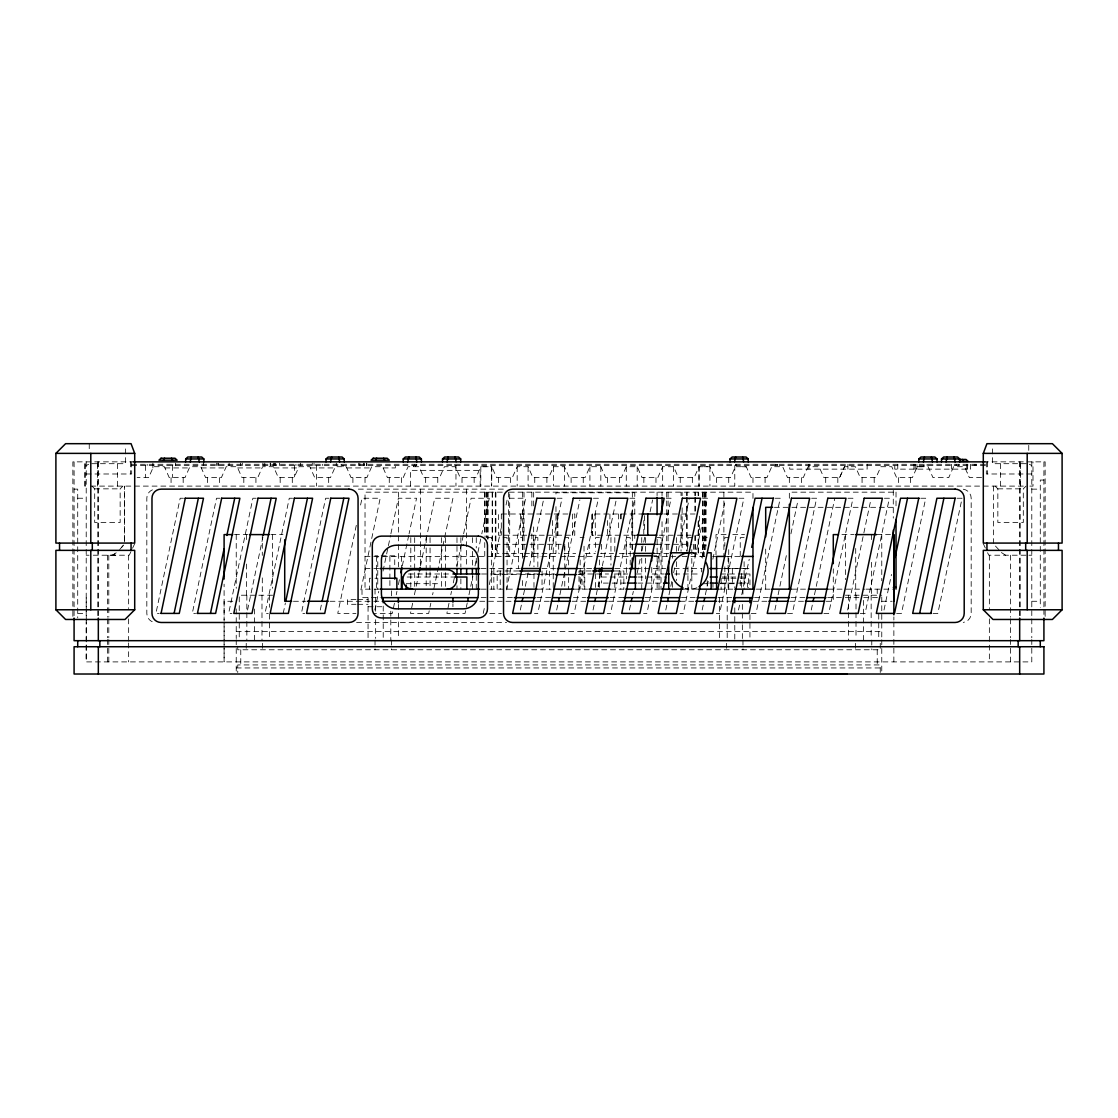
<?xml version="1.0" encoding="UTF-8"?>
<svg xmlns="http://www.w3.org/2000/svg" width="1118" height="1118" viewBox="0 0 1118 1118"><rect width="100%" height="100%" fill="white"/><g stroke="black" fill="none" stroke-linecap="round" stroke-linejoin="round"><path stroke-width="0.75" stroke-dasharray="5 3.75" d="M893.855 661.898L893.869 622.055M893.869 620.043L893.883 616.87M1031.788 639.524L1031.788 661.898L86.212 661.898L86.282 622.055M86.282 620.322L86.212 595.223M483.228 466.709L491.724 466.737L491.668 486.106L491.724 466.709L480.81 466.709L475.961 477.624L460.197 477.624L455.347 466.709L444.433 466.709L439.584 477.624L423.834 477.624L418.984 466.709L408.07 466.709L403.221 477.624L387.457 477.624L382.608 466.709L371.707 466.709L366.858 477.624L351.094 477.624L346.245 466.709L335.33 466.709L330.481 477.624L314.717 477.624L309.868 466.709L298.967 466.709L294.118 477.624L278.354 477.624L273.505 466.709L262.59 466.709L257.741 477.624L241.991 477.624L237.142 466.709L226.227 466.709L221.378 477.624L205.614 477.624L200.765 466.709L189.864 466.709L185.015 477.624L169.251 477.624L164.402 466.709L153.487 466.709L148.638 477.624L137.137 477.624M295.935 465.507L295.935 464.291M247.553 610.009L262.884 537.185M283.203 613.405L285.342 603.245M320.279 610.009L321.718 603.245M356.293 525.334L337.762 613.405L355.943 613.405M360.583 505.015L362.008 498.237L380.19 498.237L360.583 591.38M374.837 610.009L378.764 591.38M383.041 571.06L388.03 547.345M388.393 545.654L390.531 535.494M390.881 533.803L398.371 498.237L416.553 498.237L409.062 533.803M394.444 603.245L392.306 613.405L374.125 613.405M396.233 594.776L396.946 591.38M398.371 584.616L399.797 577.838M402.298 565.974L408.713 535.494M412.64 603.245L410.488 613.405L428.683 613.405L430.821 603.245M414.415 594.776L419.054 572.751M420.48 565.974L434.734 498.237L452.93 498.237L432.596 594.776M449.003 603.245L446.865 613.405L465.046 613.405L467.184 603.245M450.792 594.776L451.504 591.38M453.279 582.911L454.355 577.838M456.843 565.974L463.271 535.494M463.621 533.803L471.111 498.237L489.293 498.237L481.802 533.803M468.973 594.776L470.399 587.998M470.748 586.307L472.886 576.147M475.024 565.974L476.464 559.21M477.889 552.432L481.453 535.494M483.228 613.405L485.016 604.936M489.293 584.616L501.772 525.334M506.049 505.015L507.474 498.237L525.656 498.237L506.049 591.38M520.317 610.009L521.743 603.245M523.517 594.776L524.943 587.998M525.306 586.307L528.157 572.751M529.583 565.974L543.851 498.237M556.68 610.009L558.106 603.245M559.894 594.776L579.865 499.928M593.057 610.009L594.483 603.245M596.257 594.776L597.683 587.998M598.046 586.307L600.897 572.751M602.322 565.974L616.577 498.237M629.42 610.009L630.845 603.245M632.634 594.776L633.347 591.38M637.26 572.751L640.474 557.505M641.9 550.741L644.751 537.185M650.103 511.778L652.591 499.928M665.783 610.009L667.208 603.245M668.997 594.776L670.423 587.998M670.786 586.307L672.211 579.529M673.637 572.751L675.412 564.283M678.263 550.741L689.317 498.237M702.16 610.009L703.585 603.245M705.36 594.776L708.225 581.22M712.851 559.21L725.33 499.928M738.523 610.009L739.948 603.245M741.737 594.776L743.163 587.998M743.512 586.307L749.228 559.21M774.9 610.009L776.325 603.245M778.1 594.776L786.667 554.123M790.943 533.803L798.07 499.928M811.263 610.009L812.688 603.245M814.477 594.776L815.902 587.998M816.252 586.307L834.797 498.237M847.626 610.009L870.81 499.928M884.003 610.009L891.493 574.442M981.562 477.624L969.362 477.624L964.513 466.709L953.598 466.709L948.749 477.624L932.985 477.624L928.136 466.709L917.235 466.709L912.386 477.624L896.622 477.624L891.773 466.709L880.858 466.709L876.009 477.624L860.259 477.624L855.41 466.709L844.495 466.709L839.646 477.624L823.882 477.624L819.033 466.709L808.132 466.709L803.283 477.624L787.519 477.624L782.67 466.709L771.755 466.709L766.906 477.624L751.142 477.624L746.293 466.709L735.392 466.709L730.543 477.624L714.779 477.624L709.93 466.709L699.002 466.737L707.512 466.709M699.016 466.709L699.016 486.106L699.016 466.709L694.166 477.624L678.416 477.624L673.567 466.709L662.653 466.709L657.803 477.624L642.039 477.624L637.19 466.709L626.276 466.709L621.426 477.624L605.676 477.624L600.827 466.709L589.913 466.709L585.063 477.624L569.3 477.624L564.45 466.709L553.55 466.709L548.7 477.624L532.937 477.624L528.087 466.709L517.173 466.709L512.323 477.624L496.574 477.624L491.724 466.737M917.235 466.709L922.602 466.709M839.534 477.624L844.495 466.709M134.705 543.697L129.241 555.213L91.997 555.213M119.668 549.567L123.707 544.829M121.624 547.415L123.637 545.053M91.969 486.106L94.695 488.846L94.695 522.483L120.157 522.483L120.157 488.846L122.882 486.106M995.118 486.106L997.843 488.846L997.843 522.483L1023.305 522.483L1023.305 488.846L1026.031 486.106M116.216 552.795L112.373 555.213M110.165 555.213L113.086 555.101L116.174 553.005M152.887 467.925L152.887 463.076M723.877 568.545L745.091 568.489L745.091 583.093M134.705 461.86L72.866 461.86L72.866 610.805M983.295 461.86L1045.134 461.86L1045.134 610.805M131.239 463.076L131.058 461.86M986.761 463.076L986.942 461.86M91.676 463.69L125.607 463.69L125.607 445.341M1026.324 463.69L992.393 463.69L992.393 445.341M88.629 464.291L86.212 465.507M131.672 464.291L986.328 464.291M1029.371 464.291L1031.788 465.507M131.672 465.507L986.328 465.507M164.933 467.925L189.319 467.925M201.31 467.925L225.682 467.925M237.673 467.925L262.059 467.925M274.05 467.925L298.422 467.925M310.413 467.925L334.799 467.925M346.776 467.925L371.162 467.925M383.153 467.925L395.339 467.925L395.339 463.076M86.212 473.99L131.672 473.99L131.672 463.593M1031.788 473.99L986.328 473.99L986.328 463.593M1043.919 480.055L1040.285 480.055L1040.285 607.703M84.996 486.106L84.996 461.86L84.996 486.106L88.14 486.106M90.824 486.106L1025.905 486.106M1029.86 486.106L1033.004 486.106L1032.99 461.86M94.695 488.846L120.157 488.846M997.843 488.846L1023.305 488.846M74.081 489.139L77.715 489.139L77.715 617.947M358.333 489.139L504.903 489.139M1031.788 489.139L1040.285 489.139M502.303 492.172L365.027 492.172L365.027 589.158M509.263 492.172L752.973 492.172L752.973 499.117M893.282 492.172L789.336 492.172L789.336 499.103M77.715 498.237L86.212 498.237M183.464 498.237L180.166 498.237L155.919 613.405L159.217 613.405M219.841 498.237L216.529 498.237L192.282 613.405L195.594 613.405M256.204 498.237L252.892 498.237L228.645 613.405L231.957 613.405M292.567 498.237L289.269 498.237L265.022 613.405L268.32 613.405M328.944 498.237L325.631 498.237L301.385 613.405L304.697 613.405M557.071 498.237L562.033 498.237L537.786 613.405L534.474 613.405M593.434 498.237L598.396 498.237L574.149 613.405L570.851 613.405M629.811 498.237L634.772 498.237L610.526 613.405L607.214 613.405M666.174 498.237L671.135 498.237L646.889 613.405L643.591 613.405M702.551 498.237L707.512 498.237L683.266 613.405L679.954 613.405M738.914 498.237L743.875 498.237L719.629 613.405L716.317 613.405M775.277 498.237L780.238 498.237L755.992 613.405L751.044 613.405M811.654 498.237L816.615 498.237L792.369 613.405L787.407 613.405M848.017 498.237L852.978 498.237L828.731 613.405L823.77 613.405M884.394 498.237L889.355 498.237L865.108 613.405L860.147 613.405M920.757 498.237L925.718 498.237L901.471 613.405L896.51 613.405M957.12 498.237L962.081 498.237L937.834 613.405L932.887 613.405M774.383 507.32L896.021 507.32M567.93 514L498.558 514L498.558 535.215L574.764 535.215L574.764 514L569.635 514M643.786 514L591.911 514L591.911 535.215L636.491 535.215M663.757 514L679.898 514M681.575 514L695.047 514M234.501 534.6L247.805 534.6M270.863 534.6L282.994 534.6M726.071 534.6L715.995 534.6L715.995 554.975M732.793 534.6L744.56 534.6M841.938 534.6L854.068 534.6M876.819 534.6L890.431 534.6M659.452 535.215L675.705 535.215M677.424 535.215L694.502 535.215M696.207 535.215L699.63 535.215L699.63 514M487.783 537.632L491.654 537.632L491.654 589.158M503.17 537.632L507.055 537.632L507.055 589.158M564.758 537.632L568.643 537.632L568.643 589.158M580.158 537.632L584.029 537.632M599.43 537.632L595.545 537.632L595.545 551.37M657.132 537.632L661.017 537.632L661.017 589.158M691.804 537.632L687.933 537.632L687.933 546.227M707.205 537.632L703.32 537.632L703.32 558.245M728.726 537.632L724.841 537.632L724.841 546.227M744.113 537.632L740.242 537.632L740.242 558.245M561.306 544.298L497.147 544.298L497.147 553.396L522.777 553.396M598.801 544.298L589.312 544.298L589.312 553.396M634.549 544.298L626.01 544.298L626.01 553.396M656 544.298L691.888 544.298M691.553 552.781L704.62 552.781M524.482 553.396L559.601 553.396M564.115 553.396L575.672 553.396M585.175 553.396L595.363 553.396M600.506 553.396L613.53 553.396M619.358 553.396L631.768 553.396M655.064 553.396L668.732 553.396M86.212 555.213L89.049 555.213M1026.003 555.213L988.759 555.213L986.034 549.455M1028.951 555.213L1031.788 555.213M374.851 555.814L377.758 555.814L377.758 589.158M381.154 555.814L394.738 555.814L394.738 565.82M651.738 555.814L659.019 555.814L659.019 589.158M365.027 556.429L540.078 556.429M541.797 556.429L559.14 556.429M560.873 556.429L595.363 556.429M596.97 556.429L629.853 556.429M653.792 556.429L675.789 556.429M682.12 556.429L705.178 556.429M712.529 556.429L715.995 556.429M726.071 556.429L741.206 556.429M365.027 568.545L378.918 568.545M481.061 568.545L519.577 568.545M541.867 568.545L555.967 568.545M577.894 568.545L592.428 568.545M614.984 568.545L627.477 568.545M635.639 568.545L665.685 568.545M674.224 568.545L702.062 568.545M717.672 568.545L751.282 568.545M518.752 570.977L497.175 570.977L497.175 589.158M591.073 570.977L578.998 570.977L578.998 589.158M614.075 570.977L623.858 570.977L623.858 589.158M408.517 573.995L452.007 573.995M481.579 573.995L554.654 573.995M579.012 573.995L608.583 573.995M615.543 573.995L627.715 573.995M636.421 573.995L645.114 573.995M652.073 573.995L664.246 573.995M674.685 573.995L700.776 573.995M720.733 573.995L749.94 573.995L749.94 589.158M493.835 574.61L555.604 574.61M577.894 574.61L584.756 574.61M407.134 577.028L454.914 577.028M601.428 577.028L627.477 577.028M637.903 577.028L665.685 577.028M722.046 577.028L745.091 577.028M370.617 578.244L369.583 578.244L369.583 589.158M374.921 578.244L377.996 578.244M722.186 578.244L736.566 578.244M740.004 578.244L748.417 578.244L748.417 587.593M625.842 583.093L598.396 583.093L598.396 587.635M637.847 583.093L662.205 583.093M720.649 583.093L747.509 583.093L747.509 587.635M406.253 583.694L437.767 583.694L437.767 586.433M703.166 583.694L708.309 583.694M720.341 583.694L734.778 583.694L734.778 587.788M379.128 589.158L362.008 589.158L362.008 597.641L380.316 597.641M481.187 589.158L516.376 589.158M537.255 589.158L553.242 589.158L553.242 537.632L549.357 537.632L549.357 589.158M573.786 589.158L589.144 589.158M610.037 589.158L624.235 589.158M646.414 589.158L661.856 589.158M683.992 589.158L698.093 589.158M719.028 589.158L734.778 589.158M756.299 589.158L770.232 589.158M791.754 589.158L806.805 589.158M828.256 589.158L864.745 589.158M866.003 589.158L882.899 589.158M883.849 589.158L894.274 589.158M272.596 595.223L239.252 595.223L239.252 640.069M845.404 595.223L881.767 595.223M481.187 597.641L512.519 597.641M536.906 597.641L550.839 597.641M573.464 597.641L585.664 597.641M610.037 597.641L623.97 597.641M644.862 597.641L658.795 597.641M681.435 597.641L695.354 597.641M717.994 597.641L733.101 597.641M754.566 597.641L768.499 597.641M791.125 597.641L805.058 597.641M827.697 597.641L859.043 597.641M863.753 597.641L877.225 597.641L877.225 589.158M356.041 599.458L347.46 599.458L347.46 604.307L356.041 604.307M357.76 599.458L368.06 599.458M232.768 601.274L224.103 601.274L224.103 620.322L224.103 584.183M293.433 601.274L305.619 601.274M329.992 601.274L380.497 601.274M479.762 601.274L512.855 601.274M535.494 601.274L549.427 601.274M572.067 601.274L585.986 601.274M608.625 601.274L622.558 601.274M643.465 601.274L657.398 601.274M680.037 601.274L693.957 601.274M718.343 601.274L730.529 601.274M753.169 601.274L767.102 601.274M789.741 601.274L803.674 601.274M826.314 601.274L833.287 601.274L833.287 568.796M881.767 601.274L892.164 601.274M1031.788 601.274L1040.285 601.274M357.76 604.307L368.06 604.307M368.06 606.739L385.389 606.739M77.715 613.405L86.212 613.405M489.838 613.405L501.423 613.405M356.586 622.488L506.65 622.488M236.233 631.586L881.767 631.586M236.233 667.949L881.767 667.949M723.877 568.489L732.36 568.545M741.947 466.709L746.363 466.863M113.086 555.101L115.769 555.213M1005.627 555.213L1001.784 552.795L994.293 544.829M983.295 543.697L985.349 548.016M595.195 514L595.363 535.215M147.171 464.291L147.171 465.507M631.74 514L631.768 535.215M1045.134 611.378L1045.134 619.47M1043.919 461.86L1043.919 607.703M1043.919 609.436L1043.919 616.367M1031.788 461.86L1031.788 617.15M1031.788 618.883L1031.788 637.805M1028.756 445.341L1028.756 452.021M1020.58 463.69L1020.58 486.106M1020.175 461.86L1020.175 619.47M1019.672 461.86L1019.672 616.367M1010.574 555.213L1010.574 617.15M1010.574 618.883L1010.574 637.805M1010.574 639.524L1010.574 661.898M1000.582 463.69L1000.582 486.106M993.483 486.106L993.483 543.697M989.36 555.213L989.36 608.555M989.36 618.883L989.36 661.898M987.543 461.86L987.543 473.99M975.944 464.291L975.944 465.507M974.309 464.291L974.309 465.507M970.606 464.291L970.606 469.141L894.777 469.141L894.777 464.291M967.266 464.291L967.391 473.18M966.832 464.291L966.832 469.141M959.062 464.291L959.062 465.507M956.17 464.291L956.17 465.507M951.544 464.291L951.544 469.141M927.074 464.291L927.074 465.507M923.915 465.507L923.915 466.709M916.928 464.291L916.928 469.141M915.209 464.291L915.209 469.141M913.951 464.291L913.951 469.141M910.569 477.624L910.569 486.106M898.439 477.624L898.439 486.106M897.754 464.291L897.754 469.141M896.021 492.088L896.021 507.67M893.282 490.355L893.282 518.123M881.767 534.6L881.767 580.759M881.767 596.928L881.767 638.518M881.767 639.762L881.767 672.505M880.257 643.311L880.257 649.768L237.743 649.768L237.743 643.311M880.257 672.505L880.257 664.931L237.743 664.931L237.743 672.505M878.748 614.187L878.748 640.069M877.225 649.768L877.225 664.931M874.192 477.624L874.192 486.106M871.774 640.069L871.774 649.768M871.467 534.6L871.467 539.798M871.467 562.312L871.467 595.223M871.16 595.223L871.16 638.35M867.135 464.291L867.135 469.141L789.755 469.141L789.755 464.291M863.585 600.394L863.585 640.069M862.076 477.624L862.076 486.106M856.011 595.223L856.011 638.35M855.703 548.463L855.703 595.223M855.41 643.311L855.41 649.768M848.436 595.223L848.436 640.069M847.933 464.291L847.933 469.141M845.404 534.6L845.404 579.627M837.829 477.624L837.829 486.106M825.699 477.624L825.699 486.106M808.929 464.291L808.929 469.141M801.452 477.624L801.452 486.106M789.336 477.624L789.336 486.106M765.69 549.106L765.69 589.158M765.089 477.624L765.089 486.106M752.973 477.624L752.973 486.106M749.94 614.62L749.94 640.069M744.113 561.683L744.113 589.158M742.967 589.158L742.967 597.641M742.967 640.069L742.967 649.768M742.352 604.433L742.352 623.103M742.352 624.794L742.352 640.069M741.444 573.646L741.444 589.158M740.242 580.563L740.242 589.158M735.993 464.291L735.993 465.507M734.778 465.507L734.778 486.106M734.778 607.829L734.778 640.069M732.36 568.489L732.36 583.694M728.726 477.624L728.726 486.106M728.726 549.651L728.726 589.158M728.111 556.429L728.111 589.158M727.203 597.641L727.203 638.378M726.602 589.158L726.602 597.641M726.602 643.311L726.602 649.768M724.841 566.826L724.841 589.158M723.877 492.172L723.877 556.429M721.138 578.244L721.138 589.158M719.629 597.641L719.629 640.069M716.596 477.624L716.596 486.106M712.963 582.422L712.963 587.467M709.93 466.709L709.93 486.106M707.205 580.563L707.205 589.158M705.989 492.172L705.989 546.003M705.71 492.172L705.71 551.216M704.424 492.172L704.424 551.216M704.172 492.172L704.172 556.429M702.97 492.172L702.97 556.429M702.733 492.172L702.733 556.429M701.447 568.545L701.447 571.941M698.568 492.172L698.568 495.651M698.568 521.687L698.568 556.429M698.415 520.527L698.415 535.215M698.149 492.172L698.149 495.651M698.149 521.687L698.149 556.429M695.424 492.172L695.424 495.651M695.424 497.384L695.424 513.008M695.424 535.592L695.424 556.429M694.837 492.172L694.837 495.651M694.837 497.384L694.837 513.008M694.837 535.592L694.837 556.429M693.593 544.298L693.593 553.396M692.349 477.624L692.349 486.106M691.804 549.651L691.804 589.158M687.933 566.826L687.933 589.158M687.528 544.298L687.528 550.363M687.221 492.172L687.221 495.651M687.221 497.384L687.221 551.216M686.41 492.172L686.41 495.651M686.41 497.384L686.41 551.216M682.12 492.172L682.12 495.651M682.12 507.796L682.12 551.216M681.058 492.172L681.058 495.651M681.058 514.741L681.058 551.216M680.233 477.624L680.233 486.106M676.404 537.632L676.404 551.37M676.404 561.683L676.404 580.563M673.567 466.709L673.567 486.106M672.533 554.808L672.533 558.245M672.533 582.282L672.533 589.158M668.089 492.172L668.089 551.216M666.705 492.172L666.705 556.429M662.653 466.709L662.653 486.106M662.038 492.172L662.038 495.651M662.038 521.687L662.038 568.545M657.077 492.172L657.077 495.651M657.132 539.351L657.132 589.158M655.986 477.624L655.986 486.106M651.738 567.483L651.738 589.158M645.617 551.37L645.617 537.632L641.732 537.632L641.732 551.37M645.617 558.245L645.617 578.844M644.499 515.622L644.499 531.944M643.856 477.624L643.856 486.106M643.786 520.527L643.786 535.215M641.732 558.245L641.732 589.158M637.19 466.709L637.19 486.106M634.772 514L634.772 492.772L555.967 492.772L555.967 496.238M634.772 535.215L634.772 538.513M632.704 514L632.704 535.215M632.341 492.172L632.341 551.216M632.075 544.298L632.075 550.363M630.217 565.107L630.217 537.632L626.346 537.632L626.346 578.844M626.276 466.709L626.276 486.106M621.021 514L621.021 518.892M620.825 514L620.825 518.892M620.825 570.977L620.825 589.158M619.61 477.624L619.61 486.106M618.631 514L618.631 530.309M614.83 551.37L614.83 537.632L610.945 537.632L610.945 565.107M614.83 573.702L614.83 589.158M609.911 514L609.911 535.215M607.493 477.624L607.493 486.106M607.409 520.527L607.409 535.215M601.428 544.298L601.428 553.396M601.428 571.941L601.428 583.093M600.827 466.709L600.827 486.106M599.43 559.964L599.43 566.826M599.43 573.702L599.43 589.158M595.545 573.702L595.545 589.158M592.4 514L592.4 535.215M592.191 514L592.191 535.215M589.913 466.709L589.913 486.106M584.756 568.545L584.756 589.158M584.029 546.227L584.029 589.158M583.247 477.624L583.247 486.106M582.031 570.977L582.031 589.158M580.158 559.964L580.158 589.158M572.388 514L572.388 535.215M571.116 477.624L571.116 486.106M564.758 546.227L564.758 589.158M564.73 544.298L564.73 553.396M564.45 466.709L564.45 486.106M558.665 544.298L558.665 553.396M557.924 514L557.924 535.215M557.113 514L557.113 535.215M555.967 506.636L555.967 553.396M553.55 466.709L553.55 486.106M552.558 520.527L552.558 535.215M546.884 477.624L546.884 486.106M542.034 570.977L542.034 589.158M537.842 566.826L537.842 537.632L533.971 537.632L533.971 566.826M534.753 477.624L534.753 486.106M533.971 573.702L533.971 589.158M533.663 492.172L533.663 506.063M533.663 526.899L533.663 556.429M531.847 492.172L531.847 509.542M531.847 533.845L531.847 556.429M528.087 466.709L528.087 486.106M524.021 492.172L524.021 551.216M523.49 514L523.49 535.215M522.651 492.172L522.651 556.429M522.455 558.245L522.455 537.632L518.57 537.632L518.57 568.545M522.455 580.563L522.455 589.158M520.485 514L520.485 535.215M517.173 466.709L517.173 486.106M510.507 477.624L510.507 486.106M509.682 493.904L509.682 556.429M508.62 492.172L508.62 556.429M501.311 514L501.311 535.215M500.207 570.977L500.207 589.158M498.39 477.624L498.39 486.106M495.903 492.172L495.903 556.429M495.302 492.172L495.302 556.429M493.835 568.545L493.835 589.158M492.577 492.172L492.577 556.429M492.172 492.172L492.172 556.429M488.007 492.172L488.007 539.058M487.769 492.172L487.769 539.058M486.554 492.172L486.554 537.325M486.26 492.172L486.316 537.325M484.946 492.172L485.03 537.325M484.751 492.172L484.751 535.592M484.751 542.537L484.751 556.429M480.81 466.709L480.81 486.106M480.195 486.106L480.195 470.357L410.488 470.357L410.488 486.106M476.268 537.632L476.268 547.932M476.268 558.245L476.268 566.826M476.268 575.421L476.268 589.158M474.144 477.624L474.144 486.106M472.383 537.632L472.383 544.508M472.383 551.37L472.383 566.826M472.383 575.421L472.383 589.158M466.625 489.139L466.625 565.345M462.014 477.624L462.014 486.106M460.868 537.632L460.868 566.826M460.868 578.844L460.868 589.158M456.983 537.632L456.983 566.826M456.983 585.72L456.983 589.158M455.962 465.507L455.962 486.106M454.746 464.291L454.746 465.507M452.93 603.706L452.93 606.739M445.467 537.632L445.467 589.158M441.596 537.632L441.596 589.158M437.767 477.624L437.767 486.106M430.067 537.632L430.067 546.227M430.067 547.932L430.067 570.264M430.067 571.983L430.067 589.158M426.196 537.632L426.196 546.227M426.196 547.932L426.196 570.264M426.196 571.983L426.196 589.158M425.651 477.624L425.651 486.106M420.438 489.139L420.438 565.345M416.776 464.291L416.776 465.507M415.561 465.507L415.561 466.709M414.736 464.291L414.736 465.507M414.68 537.632L414.68 587.439M413.52 465.507L413.52 466.709M410.795 537.632L410.795 546.227M410.795 547.932L410.795 566.826M410.795 573.702L410.795 589.158M401.404 477.624L401.404 486.106M401.404 556.429L401.404 566.812M398.371 492.172L398.371 566.812M398.371 604.433L398.371 638.378M391.398 590.849L391.398 597.641M391.398 640.069L391.398 649.768M390.797 611.225L390.797 640.069M389.889 556.429L389.889 578.817M389.889 580.535L389.889 589.158M389.274 477.624L389.274 486.106M383.222 606.124L383.222 640.069M376.556 556.429L376.556 589.158M375.648 597.641L375.648 611.225M375.648 619.707L375.648 638.378M375.033 589.158L375.033 597.641M375.033 640.069L375.033 649.768M368.06 597.641L368.06 640.069M366.816 463.076L366.816 465.507M366.494 463.076L366.494 465.507M365.027 477.624L365.027 486.106M364.286 463.076L364.286 465.507M363.671 463.076L363.671 465.507M359.814 463.076L359.814 465.507M358.668 463.076L358.668 465.507M352.911 477.624L352.911 486.106M343.072 465.507L343.072 466.709M341.158 464.291L341.158 465.507M336.28 463.076L336.28 465.507M328.664 477.624L328.664 486.106M322.333 464.291L322.333 465.507M316.548 465.507L316.548 486.106M314.032 463.076L314.032 465.507M312.285 463.076L312.285 465.507M300.351 463.076L300.351 465.507M294.439 465.507L294.439 476.911M292.301 477.624L292.301 486.106M280.171 477.624L280.171 486.106M279.528 463.076L279.528 465.507M275.363 463.076L275.363 465.507M274.315 463.076L274.315 465.507M273.742 463.076L273.742 465.507M272.596 534.6L272.596 588.292M270.528 463.076L270.528 465.507M270.193 463.076L270.193 465.507M269.564 595.223L269.564 607.298M269.564 614.187L269.564 640.069M264.798 463.076L264.798 465.507M262.87 463.076L262.87 465.507M262.59 643.311L262.59 649.768M262.297 534.6L262.297 555.38M262.297 577.894L262.297 595.223M261.989 595.223L261.989 640.069M255.924 477.624L255.924 486.106M254.415 609.017L254.415 640.069M246.84 595.223L246.84 640.069M246.533 534.6L246.533 541.531M246.533 564.045L246.533 595.223M246.226 643.311L246.226 649.768M243.808 477.624L243.808 486.106M242.313 463.076L242.313 465.507M240.775 649.768L240.775 664.931M240.566 463.076L240.566 465.507M236.233 534.6L236.233 588.292M236.233 608.919L236.233 638.518M236.233 639.762L236.233 672.505M229.106 463.076L229.106 465.507M219.561 477.624L219.561 486.106M218.178 463.076L218.178 465.507M217.996 463.076L217.996 465.507M216.654 463.076L216.654 465.507M207.431 477.624L207.431 486.106M203.546 463.076L203.546 465.507M183.184 477.624L183.184 486.106M175.526 463.076L175.526 465.507M172.731 464.291L172.731 465.507M172.424 465.507L172.424 477.624M171.068 477.624L171.068 486.106M145.578 465.507L145.578 477.624M130.457 461.86L130.457 473.99M128.64 555.213L128.64 608.555M128.64 618.883L128.64 641.243M128.64 642.962L128.64 661.898M124.615 540.204L124.615 486.106L124.517 543.697M117.418 463.69L117.418 486.106M108.795 555.213L108.795 617.15M108.795 618.883L108.795 637.805M108.795 639.524L108.795 661.898M107.426 555.213L107.426 617.15M107.426 618.883L107.426 637.805M107.426 639.524L107.426 661.898M98.328 461.86L98.328 616.367M97.825 461.86L97.825 619.47M97.42 463.69L97.42 486.106M89.244 443.678L89.244 452.021M86.212 461.86L86.212 661.898M74.081 461.86L74.081 616.367M72.866 611.378L72.866 619.47M696.891 587.775A18.181 18.181 0 0 1 685.222 588.529M692.308 552.949A18.181 18.181 0 0 1 702.789 558.12M963.269 489.223A9.098 9.098 0 0 1 971.179 498.237L971.179 613.405A9.098 9.098 0 0 1 963.269 622.419M152.439 489.838A9.098 9.098 0 0 0 146.821 498.237L146.821 613.405A9.098 9.098 0 0 0 153.557 622.181M224.103 622.055L224.103 661.898L224.131 622.055M777.206 465.507L777.206 464.291L777.15 465.507M776.004 465.507L776.004 464.291L775.934 465.507"/><path stroke-width="1.5" d="M893.869 614.816L893.897 534.6L893.897 601.274M161.062 613.405L185.308 498.237M174.101 613.405L198.347 498.237M197.439 613.405L221.685 498.237M210.463 613.405L224.019 549.05M226.87 535.494L234.71 498.237M258.048 498.237L233.802 613.405L251.983 613.405L276.23 498.237L257.853 498.237M263.233 535.494L271.087 498.237M294.411 498.237L270.179 613.405L288.36 613.405L312.607 498.237L294.23 498.237M285.705 601.54L307.45 498.237M330.788 498.237L306.542 613.405L324.723 613.405L348.97 498.237L330.593 498.237M322.068 601.54L343.813 498.237M400.873 572.751L401.935 567.678M419.404 571.06L420.116 567.678M467.548 601.54L468.26 598.158M522.092 601.54L522.805 598.158M558.469 601.54L559.182 598.158M594.832 601.54L595.545 598.158M601.246 571.06L601.959 567.678M631.209 601.54L631.922 598.158M667.572 601.54L668.284 598.158M703.935 601.54L704.647 598.158M751.715 547.345L762.057 498.237M773.279 498.237L749.032 613.405L730.837 613.405L755.083 498.237L773.628 498.237M776.675 601.54L777.387 598.158M813.052 601.54L813.764 598.158M895.057 557.505L907.536 498.237M918.744 498.237L894.498 613.405L876.316 613.405L900.563 498.237L919.108 498.237M919.653 613.405L943.899 498.237M930.875 613.405L955.121 498.237M983.295 453.377L986.942 443.678L1052.401 443.678L1062.1 453.377L1062.1 543.082L983.295 543.082L983.295 453.377L1062.1 453.377M163.494 460.169L164.556 458.226M191.276 457.01L190.214 461.86M331.655 457.01L330.593 461.86M375.648 460.169L376.696 458.226M408.825 457.01L407.763 461.86M448.122 457.01L447.06 461.86M735.644 457.01L734.582 461.706M924.446 457.01L923.384 461.86M947.114 457.01L946.052 461.86M55.9 453.377L65.599 443.678L131.058 443.678L134.705 453.377L134.705 543.082L55.9 543.082L55.9 453.377L134.705 453.377M134.705 609.771L125.006 619.47L65.599 619.47L55.9 609.771L55.9 550.363L134.705 550.363L134.705 609.771L55.9 609.771M1062.1 609.771L1052.401 619.47L992.994 619.47L983.295 609.771L983.295 550.363L1062.1 550.363L1062.1 609.771L983.295 609.771M185.672 461.86L185.672 458.953L187.782 457.01L201.729 457.01L203.853 458.953L203.853 461.86M326.051 461.86L326.051 458.953L328.161 457.01L342.108 457.01L344.232 458.953L344.232 461.86M403.221 461.86L403.221 458.953L405.345 457.01L419.278 457.01L421.402 458.953L421.402 461.86M442.518 461.86L442.518 458.953L444.629 457.01L458.576 457.01L460.7 458.953L460.7 461.86M730.04 461.86L730.04 458.953L732.164 457.01L746.097 457.01L748.221 458.953L748.221 461.86M918.842 461.86L918.842 458.953L920.966 457.01L934.9 457.01L937.024 458.953L937.024 461.86M941.51 461.86L941.51 458.953L943.634 457.01L957.567 457.01L959.691 458.953L959.691 461.86M185.672 458.953L203.853 458.953M326.051 458.953L344.232 458.953M403.221 458.953L421.402 458.953M442.518 458.953L460.7 458.953M730.04 458.953L748.221 458.953M918.842 458.953L937.024 458.953M941.51 458.953L959.691 458.953M959.062 459.442L966.022 459.442L968.146 461.385L959.062 461.385M133.224 461.86L985.237 461.86M185.113 498.237L203.49 498.237L179.257 613.405L160.88 613.405M221.49 498.237L239.867 498.237L215.62 613.405L197.243 613.405M955.471 498.237L936.926 498.237L912.679 613.405L931.224 613.405M772.65 507.32L765.69 507.32L765.69 536.919M642.123 514L662.038 514M232.768 534.6L224.103 534.6L224.103 579.054M249.454 534.6L269.131 534.6M838.472 534.6L833.287 534.6L833.287 563.668M855.773 534.6L876.582 534.6M636.967 535.215L656.867 535.215M635.485 544.298L655.064 544.298M670.339 552.781L690.77 552.781M707.75 552.781L711.146 552.781L711.146 589.158M632.844 553.396L654.282 553.396M725.261 556.429L716.596 556.429L716.596 589.158M741.737 556.429L752.973 556.429M380.036 568.545L479.594 568.545M521.254 568.545L540.343 568.545M557.309 568.545L577.894 568.545M594.161 568.545L613.586 568.545M629.21 568.545L636.156 568.545M709.776 568.545L716.973 568.545M519.604 570.977L540.301 570.977M592.806 570.977L613.502 570.977M452.944 573.995L479.846 573.995M665.993 573.995L669.472 573.995M555.604 574.61L576.189 574.61M454.914 577.028L466.863 577.028L466.863 589.158M629.21 577.028L636.156 577.028M710.168 577.028L717.155 577.028M381.434 578.244L396.862 578.244L396.862 589.158M627.477 583.093L636.156 583.093M663.561 583.093L668.718 583.093M710.168 583.093L717.155 583.093M893.282 587.341L896.021 587.341M380.19 589.158L479.846 589.158M517.746 589.158L536.906 589.158M553.885 589.158L573.464 589.158M589.144 589.158L610.051 589.158M625.842 589.158L645.198 589.158M661.856 589.158L683.168 589.158M698.848 589.158L717.994 589.158M734.778 589.158L754.566 589.158M771.979 589.158L791.125 589.158M808.398 589.158L827.697 589.158M381.923 597.641L477.693 597.641M514.266 597.641L535.159 597.641M552.571 597.641L569.984 597.641M587.397 597.641L608.29 597.641M623.97 597.641L643.116 597.641M660.528 597.641L679.688 597.641M697.101 597.641L716.261 597.641M733.674 597.641L752.819 597.641M770.232 597.641L789.392 597.641M806.805 597.641L825.95 597.641M291.686 601.274L284.713 601.274L284.713 539.728M307.352 601.274L328.259 601.274M382.244 601.274L476.282 601.274M514.587 601.274L533.747 601.274M551.16 601.274L570.32 601.274M587.733 601.274L606.892 601.274M622.558 601.274L643.465 601.274M660.878 601.274L680.037 601.274M695.703 601.274L716.596 601.274M732.276 601.274L751.436 601.274M768.849 601.274L788.008 601.274M805.421 601.274L824.567 601.274M962.542 459.442L963.604 461.385M954.087 457.01L955.149 461.86M931.42 457.01L932.482 461.86M742.618 457.01L743.68 461.706M455.096 457.01L456.158 461.706M415.798 457.01L416.86 461.86M383.67 458.226L384.732 460.169M338.628 457.01L339.69 461.86M198.249 457.01L199.297 461.86M171.515 458.226L172.577 460.169M1058.466 543.082L1058.466 550.363M1043.919 618.114L1043.919 640.684L74.081 640.684L74.081 618.114M1040.285 640.684L1040.285 646.735M1027.204 453.377L1027.204 543.082M1027.204 550.363L1027.204 609.771M1025.695 543.082L1025.695 550.363M1019.672 618.114L1019.672 640.684M1019.672 646.735L1019.672 674.014M1018.163 640.684L1018.163 646.735M986.942 543.082L986.942 550.363M896.021 519.507L896.021 589.158M893.282 530.184L893.282 535.382M847.039 674.014L270.961 674.014M789.336 504.302L789.336 589.158M752.973 507.446L752.973 589.158M749.94 597.641L749.94 602.728M734.778 597.641L734.778 602.728M668.718 561.446L668.718 589.158M665.685 577.028L665.685 583.093M662.038 497.384L662.038 513.008M657.077 497.384L657.077 514.741M651.738 560.817L651.738 555.814L635.373 555.814L635.373 589.158M647.769 514L647.769 535.215M632.341 558.134L632.341 568.545M601.428 568.545L601.428 571.941M599.43 568.545L599.43 571.983M595.545 568.545L595.545 571.983M476.268 568.545L476.268 573.702M472.383 568.545L472.383 573.702M466.625 568.81L466.625 573.995M460.868 568.545L460.868 573.702M456.983 568.545L456.983 573.702M452.93 597.641L452.93 602.183M406.253 585.063L406.253 589.158M402.005 577.028L402.005 589.158M401.404 568.545L401.404 589.158M398.371 597.641L398.371 602.728M394.738 569.16L394.738 579.152M383.222 597.641L383.222 602.728M131.058 543.082L131.058 550.363M99.837 640.684L99.837 646.735M98.328 618.114L98.328 640.684M98.328 646.735L98.328 674.014M92.305 543.082L92.305 550.363M90.796 453.377L90.796 543.082M90.796 550.363L90.796 609.771M77.715 640.684L77.715 646.735M59.534 543.082L59.534 550.363M705.682 561.879A18.181 18.181 0 0 1 699.016 586.726M682.972 587.775A18.181 18.181 0 0 1 689.932 552.781M447.172 589.158A9.699 9.699 0 0 0 456.871 579.459A9.699 9.699 0 0 0 447.172 569.761L412.612 569.761A9.699 9.699 0 0 0 402.913 579.459A9.699 9.699 0 0 0 412.612 589.158M536.878 498.237L512.631 613.405L530.812 613.405L555.059 498.237L536.878 498.237M573.241 498.237L548.994 613.405L567.189 613.405L591.422 498.237L573.241 498.237M609.617 498.237L585.371 613.405L603.552 613.405L627.799 498.237L609.617 498.237M645.98 498.237L621.734 613.405L639.915 613.405L664.162 498.237L645.98 498.237M682.357 498.237L658.111 613.405L676.292 613.405L700.539 498.237L682.357 498.237M718.72 498.237L694.474 613.405L712.655 613.405L736.902 498.237L718.72 498.237M791.46 498.237L767.214 613.405L785.395 613.405L809.642 498.237L791.46 498.237M827.823 498.237L803.576 613.405L821.758 613.405L846.005 498.237L827.823 498.237M864.2 498.237L839.953 613.405L858.135 613.405L882.381 498.237L864.2 498.237M161.062 458.226L158.938 460.169L177.133 460.169L175.009 458.226L161.062 458.226M373.216 458.226L371.092 460.169L389.274 460.169L387.163 458.226L373.216 458.226M348.97 489.139L161.062 489.139A9.098 9.098 0 0 0 151.978 498.237L151.978 613.405A9.098 9.098 0 0 0 161.062 622.488L348.97 622.488A9.098 9.098 0 0 0 358.067 613.405L358.067 498.237A9.098 9.098 0 0 0 348.97 489.139M955.121 489.139L512.631 489.139A9.098 9.098 0 0 0 503.533 498.237L503.533 613.405A9.098 9.098 0 0 0 512.631 622.488L955.121 622.488A9.098 9.098 0 0 0 964.205 613.405L964.205 498.237A9.098 9.098 0 0 0 955.121 489.139M478.378 536.123L381.406 536.123A9.098 9.098 0 0 0 372.308 545.207L372.308 608.849A9.098 9.098 0 0 0 381.406 617.947L478.378 617.947A9.098 9.098 0 0 0 487.476 608.849L487.476 545.207A9.098 9.098 0 0 0 478.378 536.123M463.229 545.207L396.555 545.207A15.149 15.149 0 0 0 381.406 560.37L381.406 593.7A15.149 15.149 0 0 0 396.555 608.849L463.229 608.849A15.149 15.149 0 0 0 478.378 593.7L478.378 560.37A15.149 15.149 0 0 0 463.229 545.207M1043.919 646.735L74.081 646.735L74.081 674.014L1043.919 674.014L1043.919 646.735"/></g></svg>
